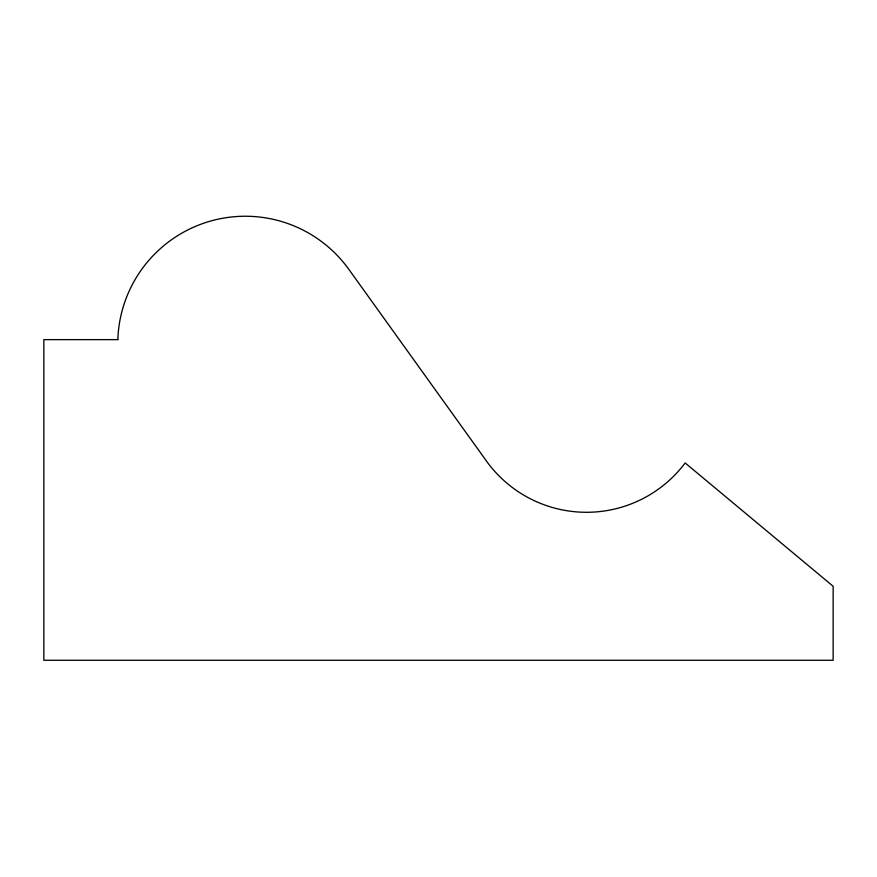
<?xml version="1.0" encoding="UTF-8"?>
<svg xmlns="http://www.w3.org/2000/svg" width="877" height="877" viewBox="0 0 877 877"><rect width="100%" height="100%" fill="white"/><g stroke="black" fill="none" stroke-linecap="round" stroke-linejoin="round"><path stroke-width="1.32" d="M117.847 339.629L43.85 339.629L43.85 660.282L833.15 660.282L833.15 586.285L685.156 462.957A123.328 123.328 0 0 1 487.831 462.957L348.86 269.382A127.505 127.505 0 0 0 117.847 339.629"/></g></svg>
